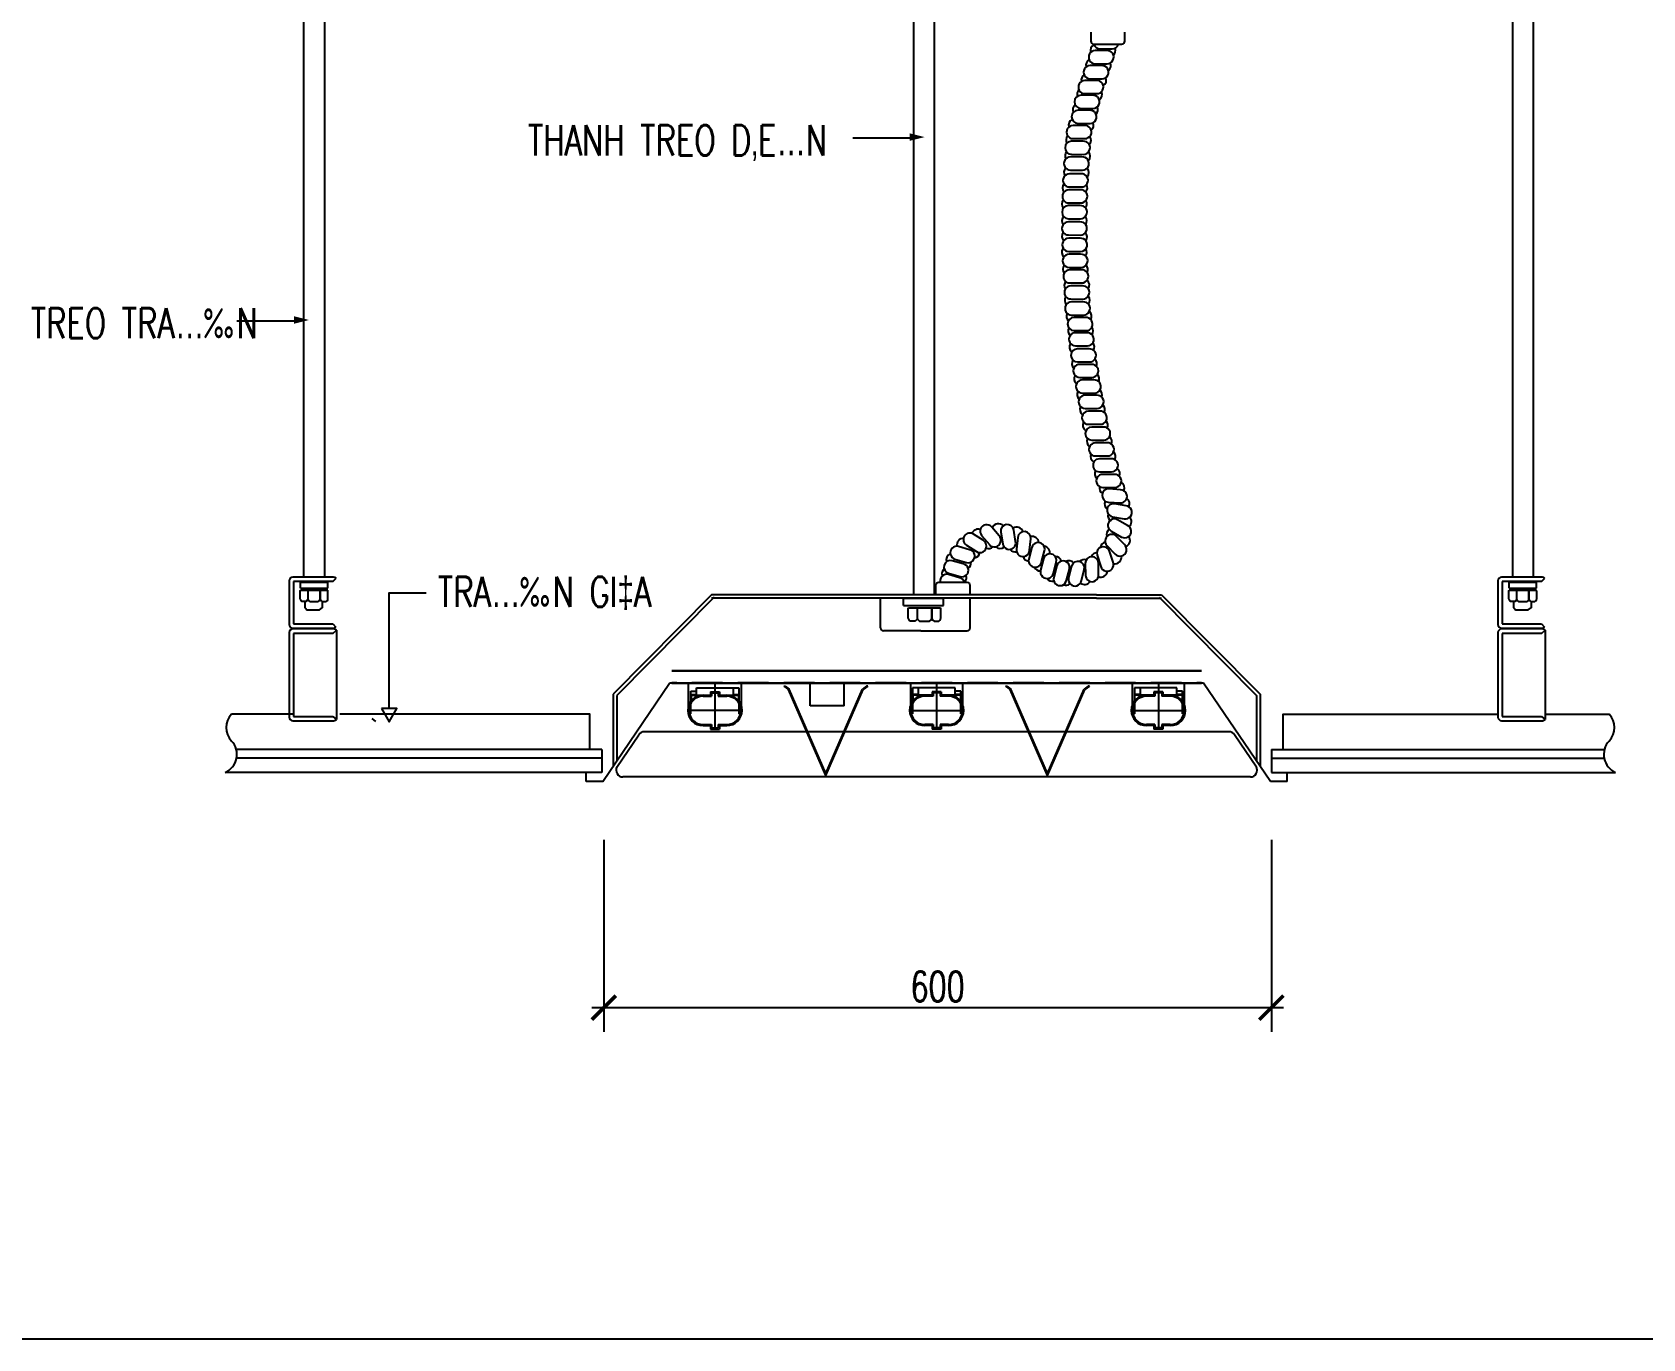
# Model space of a CAD drawing. Extents: x -5343388 to 7033982, y -486386 to 188356.
# Drawn here: x 414256 to 427633, y 39017 to 49871 of the extents above; entities that cross this region are included whole.
import ezdxf

# ---------------------------------------------------------------- set-up
doc = ezdxf.new("R2010")
doc.units = 0
doc.header["$MEASUREMENT"] = 0
doc.linetypes.add('CENTER2', pattern=[1.125, 0.75, -0.125, 0.125, -0.125])
doc.linetypes.add('HIDDEN', pattern=[0.375, 0.25, -0.125])
for name, color, linetype in [('2', 2, 'Continuous'), ('2Lightning', 6, 'Continuous'), ('3', 3, 'CENTER2'), ('BAN', 7, 'Continuous'), ('BODY', 2, 'Continuous'), ('CEN', 7, 'Continuous'), ('LN2', 3, 'Continuous'), ('LN3', 7, 'Continuous'), ('LN4', 1, 'Continuous'), ('LOU', 4, 'Continuous'), ('MAGU', 6, 'Continuous'), ('SO', 4, 'Continuous'), ('SOK', 1, 'Continuous'), ('text', 2, 'Continuous')]:
    doc.layers.add(name, color=color, linetype=linetype)
doc.styles.add('RMS', font='romans.shx', dxfattribs={"width": 0.7, "bigfont": 'vns.shx'})
doc.styles.add('ROMANS1', font='ROMANS1.shx')
doc.dimstyles.new('1-10', dxfattribs={"dimtxt": 500, "dimasz": 200, "dimexe": 200, "dimexo": 0, "dimgap": 150, "dimtad": 1, "dimdec": 0, "dimzin": 12, "dimdsep": 46, "dimtxsty": 'RMS', "dimblk1": 'ARCHTICK', "dimblk2": 'ARCHTICK', "dimsah": 1, "dimcen": 0.09, "dimdle": 100, "dimclrd": 1, "dimclre": 1, "dimclrt": 7, "dimadec": 0, "dimazin": 0, "dimtfac": 1, "dimtdec": 0, "dimtix": 1, "dimtmove": 2, "dimatfit": 3, "dimldrblk": 'ARCHTICK', "dimfxl": 1, "dimtvp": 0.249377, "dimtolj": 1, "dimtzin": 12, "dimarcsym": 0})

# ---------------------------------------------------------------- blocks, each defined once
blk = doc.blocks.new('3')
at = {"layer": 'BAN', "color": 1}
for p, q in [((1785, 0), (-1785, 0)), ((-623, -83), (-852, -83)), ((-852, -236), (-852, -83)), ((-623, -236), (-623, -83)), ((-623, -236), (-852, -236))]:
    blk.add_line(p, q, dxfattribs=at)
for centre, start, end in [((-1970, -457), 90, 145.8564), ((1970, -457), 34.1436, 90)]:
    blk.add_arc(centre, 45.8, start, end, dxfattribs=at)
at = {"layer": 'BODY', "color": 1}
for p, q in [((-1672, -84), (-1318, -84)), ((-1672, -290), (-1672, -84)), ((-1495, -84), (-1495, -393)), ((-1318, -84), (-1318, -290)), ((177, -84), (-177, -84)), ((-177, -84), (-177, -290)), ((0, -84), (0, -393)), ((177, -290), (177, -84)), ((1672, -84), (1318, -84)), ((1318, -84), (1318, -290)), ((1495, -84), (1495, -393)), ((1672, -290), (1672, -84)), ((-1657, -137), (-1619, -137)), ((-1657, -290), (-1657, -137)), ((-1657, -160), (-1619, -160)), ((-1619, -160), (-1619, -114)), ((-1619, -114), (-1333, -114)), ((-1371, -114), (-1371, -160)), ((-1371, -160), (-1333, -160)), ((-1333, -114), (-1333, -290)), ((124, -114), (-162, -114)), ((-162, -114), (-162, -290)), ((-124, -160), (-162, -160)), ((-124, -114), (-124, -160)), ((124, -160), (124, -114)), ((162, -137), (124, -137)), ((162, -160), (124, -160)), ((162, -290), (162, -137)), ((1619, -114), (1333, -114)), ((1333, -114), (1333, -290)), ((1371, -160), (1333, -160)), ((1371, -114), (1371, -160)), ((1619, -160), (1619, -114)), ((1657, -137), (1619, -137)), ((1657, -160), (1619, -160)), ((1657, -290), (1657, -137)), ((-1657, -290), (-1672, -290)), ((-1318, -290), (-1333, -290)), ((-177, -290), (-162, -290)), ((162, -290), (177, -290)), ((1318, -290), (1333, -290)), ((1657, -290), (1672, -290))]:
    blk.add_line(p, q, dxfattribs=at)
at = {"layer": 'LOU', "color": 1}
for p, q in [((-1030, -104), (-999, -127)), ((-1030, -104), (-1021, -104)), ((-1021, -104), (-995, -124)), ((-474, -104), (-500, -124)), ((-465, -104), (-496, -127)), ((-465, -104), (-474, -104)), ((465, -104), (496, -127)), ((465, -104), (474, -104)), ((474, -104), (500, -124)), ((1021, -104), (995, -124)), ((1030, -104), (999, -127)), ((1030, -104), (1021, -104)), ((-747, -707), (-999, -127)), ((-747, -693), (-995, -124)), ((-747, -693), (-500, -124)), ((-747, -707), (-496, -127)), ((747, -707), (496, -127)), ((747, -693), (500, -124)), ((747, -693), (995, -124)), ((747, -707), (999, -127)), ((1970, -411), (-1970, -411)), ((2115, -716), (-2115, -716))]:
    blk.add_line(p, q, dxfattribs=at)
for centre, start, end in [((-2115, -670), 152.1027, 270), ((2115, -670), 270, 27.8973)]:
    blk.add_arc(centre, 45.8, start, end, dxfattribs=at)
at = {"layer": 'MAGU', "color": 1}
for p, q in [((-2250, -747), (-1800, -84)), ((1800, -84), (-1800, -84)), ((2250, -747), (1800, -84)), ((-2156, -649), (-2008, -431)), ((2156, -649), (2008, -431)), ((-2364, -747), (-2364, -686)), ((-2250, -747), (-2364, -747)), ((2364, -747), (2250, -747)), ((2364, -747), (2364, -686))]:
    blk.add_line(p, q, dxfattribs=at)
at = {"layer": 'SO', "color": 1}
for p, q in [((-1785, 0), (1785, 0)), ((-1785, -84), (1785, -84))]:
    blk.add_line(p, q, dxfattribs=at)
at = {"layer": 'SO', "color": 1, "linetype": 'HIDDEN'}
blk.add_line((-1785, -78), (1785, -78), dxfattribs=at)
at = {"layer": 'SOK', "color": 1}
for p, q in [((-1655, -164), (-1655, -202)), ((-1655, -164), (-1525, -164)), ((-1575, -172), (-1518, -172)), ((-1525, -141), (-1464, -141)), ((-1525, -141), (-1525, -164)), ((-1518, -149), (-1472, -149)), ((-1518, -149), (-1518, -172)), ((-1472, -149), (-1472, -172)), ((-1472, -172), (-1415, -172)), ((-1464, -141), (-1464, -164)), ((-1464, -164), (-1335, -164)), ((-1335, -164), (-1335, -202)), ((-160, -164), (-160, -202)), ((-31, -164), (-160, -164)), ((-23, -172), (-80, -172)), ((-31, -141), (-31, -164)), ((31, -141), (-31, -141)), ((-23, -149), (-23, -172)), ((23, -149), (-23, -149)), ((23, -149), (23, -172)), ((80, -172), (23, -172)), ((31, -141), (31, -164)), ((160, -164), (31, -164)), ((160, -164), (160, -202)), ((1335, -164), (1335, -202)), ((1464, -164), (1335, -164)), ((1472, -172), (1415, -172)), ((1464, -141), (1464, -164)), ((1525, -141), (1464, -141)), ((1472, -149), (1472, -172)), ((1518, -149), (1472, -149)), ((1518, -149), (1518, -172)), ((1575, -172), (1518, -172)), ((1525, -141), (1525, -164)), ((1655, -164), (1525, -164)), ((1655, -164), (1655, -202)), ((-1312, -267), (-1678, -267)), ((-183, -267), (183, -267)), ((1312, -267), (1678, -267)), ((-1575, -362), (-1518, -362)), ((-1575, -370), (-1525, -370)), ((-1525, -370), (-1525, -393)), ((-1525, -393), (-1464, -393)), ((-1518, -362), (-1518, -385)), ((-1518, -385), (-1472, -385)), ((-1472, -362), (-1415, -362)), ((-1472, -362), (-1472, -385)), ((-1464, -370), (-1415, -370)), ((-1464, -370), (-1464, -393)), ((-23, -362), (-80, -362)), ((-31, -370), (-80, -370)), ((-31, -370), (-31, -393)), ((31, -393), (-31, -393)), ((-23, -362), (-23, -385)), ((23, -385), (-23, -385)), ((23, -362), (23, -385)), ((80, -362), (23, -362)), ((31, -370), (31, -393)), ((80, -370), (31, -370)), ((1472, -362), (1415, -362)), ((1464, -370), (1415, -370)), ((1464, -370), (1464, -393)), ((1525, -393), (1464, -393)), ((1472, -362), (1472, -385)), ((1518, -385), (1472, -385)), ((1575, -362), (1518, -362)), ((1518, -362), (1518, -385)), ((1575, -370), (1525, -370)), ((1525, -370), (1525, -393))]:
    blk.add_line(p, q, dxfattribs=at)
for centre, radius, start, end in [((-1575, -267), 103, 90, 270), ((-1575, -267), 95.3, 90, 270), ((-1415, -267), 103, 270, 90), ((-1415, -267), 95.3, 270, 90), ((-80, -267), 103, 90, 270), ((-80, -267), 95.3, 90, 270), ((80, -267), 103, 270, 90), ((80, -267), 95.3, 270, 90), ((1415, -267), 103, 90, 270), ((1415, -267), 95.3, 90, 270), ((1575, -267), 103, 270, 90), ((1575, -267), 95.3, 270, 90)]:
    blk.add_arc(centre, radius, start, end, dxfattribs=at)
blk = doc.blocks.new('_ArchTick')
at = {"color": 0, "linetype": 'ByBlock', "const_width": 0.15}
blk.add_lwpolyline([(-0.5, -0.5), (0.5, 0.5)], dxfattribs=at)
blk = doc.blocks.new('*D152')
at = {"layer": '3', "color": 1, "linetype": 'ByBlock', "lineweight": -2, "transparency": 16777216}
for p, q in [((419004, 43161), (419004, 41568)), ((424548, 43161), (424548, 41568)), ((418904, 41768), (424648, 41768))]:
    blk.add_line(p, q, dxfattribs=at)
at = {"layer": 'DEFPOINTS', "color": 0, "linetype": 'ByBlock', "transparency": 16777216}
for p in [(419004, 43161), (424548, 43161), (424548, 41768)]:
    blk.add_point(p, dxfattribs=at)
at = {"layer": '3', "color": 1, "linetype": 'ByBlock', "lineweight": -2, "transparency": 16777216, "xscale": 200, "yscale": 200, "zscale": 200, "rotation": 180}
blk.add_blockref('_ArchTick', (419004, 41768), dxfattribs=at)
at = {"layer": '3', "color": 1, "linetype": 'ByBlock', "lineweight": -2, "transparency": 16777216, "xscale": 200, "yscale": 200, "zscale": 200}
blk.add_blockref('_ArchTick', (424548, 41768), dxfattribs=at)
at = {"layer": '3', "color": 7, "linetype": 'ByBlock', "transparency": 16777216, "insert": (421776, 41943), "char_height": 250, "attachment_point": 5, "style": 'RMS'}
blk.add_mtext('\\A1;600', dxfattribs=at)
blk = doc.blocks.new('TK')
at = {"layer": 'CEN'}
blk.add_lwpolyline([(0, 0, 0.5, 0, 0), (-1, 0, 0, 0, 0)], format="xyseb", dxfattribs=at)

msp = doc.modelspace()

# ---------------------------------------------------------------- linework, layer by layer
at = {"layer": '2', "color": 3}
msp.add_line((393952.50815, 39017.20039, 465.49164), (435643.16004, 39017.20039, 465.49164), dxfattribs=at)
at = {"layer": '2Lightning', "color": 8, "elevation": 465.49164}
for points in [[(421070.69524, 48994.43862), (421550.51391, 48994.43862)], [(415956.36063, 47474.93862), (416436.1793, 47474.93862)], [(417221.5399, 44252.93692), (417221.5399, 45213.10702), (417528.88945, 45213.10702)]]:
    msp.add_lwpolyline(points, dxfattribs=at)
msp.add_lwpolyline([(417157.86307, 44252.93692), (417221.5399, 44142.64541), (417285.21673, 44252.93692)], close=True, dxfattribs=at)
at = {"layer": 'LN2', "color": 2}
for p, q in [((419899.16468, 45198.62643, 465.49164), (419082.11486, 44372.31913, 465.49164)), ((423095.8335, 45198.62643, 465.49164), (419899.16468, 45198.62643, 465.49164)), ((423095.8335, 45198.62643, 465.49164), (423636.70989, 45198.62643, 465.49164)), ((423636.70989, 45198.62643, 465.49164), (424453.75971, 44372.31913, 465.49164)), ((419082.11486, 44372.31913, 465.49164), (419082.11486, 43772.97013, 465.49164)), ((424453.75971, 44372.31913, 465.49164), (424453.75971, 43772.97013, 465.49164))]:
    msp.add_line(p, q, dxfattribs=at)
at = {"layer": 'LN2', "color": 2, "elevation": 465.49164}
for points in [[(416779.98954, 45335.62315, 0.1964995359), (416758.95326, 45344.22242), (416420.62583, 45344.22242, 0.4142135624), (416390.59583, 45314.19242), (416390.59583, 44951.15969, 0.4142135624), (416420.62583, 44921.12969), (416758.95326, 44921.12969, 0.1678573506), (416777.48893, 44927.5328)], [(426819.8156, 45335.62315, 0.1964995359), (426798.77933, 45344.22242), (426460.4519, 45344.22242, 0.4142135624), (426430.4219, 45314.19242), (426430.4219, 44951.15969, 0.4142135624), (426460.4519, 44921.12969), (426798.77933, 44921.12969, 0.1678573506), (426817.315, 44927.5328)], [(416781.84485, 44903.05082, 0.2201687532), (416758.95326, 44913.64436), (416420.62583, 44913.64436, 0.4142135624), (416390.59583, 44883.61436), (416390.59583, 44181.76611, 0.4142135624), (416420.62583, 44151.73611), (416758.95326, 44151.73611, 0.2208850424), (416781.89788, 44162.39227)], [(426821.67092, 44903.05082, 0.2201687532), (426798.77933, 44913.64436), (426460.4519, 44913.64436, 0.4142135624), (426430.4219, 44883.61436), (426430.4219, 44181.76611, 0.4142135624), (426460.4519, 44151.73611), (426798.77933, 44151.73611, 0.2208850424), (426821.72394, 44162.39227)]]:
    msp.add_lwpolyline(points, format="xyb", dxfattribs=at)
at = {"layer": 'LN2', "color": 2}
for centre, start, end in [((416031.22622, 44095.21256, 465.49164), 136.706957966, 223.293042034), ((427234.44119, 44095.21256, 465.49164), 316.706957966, 43.293042034), ((415793.28199, 43871.03981, 465.49164), 293.296289722, 43.293042034), ((427472.38542, 43871.03981, 465.49164), 136.706957966, 246.703710278)]:
    msp.add_arc(centre, 163.45556, start, end, dxfattribs=at)
at = {"layer": 'LN4', "color": 2}
for p, q in [((421574.66481, 50570.97638, 465.49164), (421574.66481, 48410.40026, 465.49164)), ((416510.18101, 50563.16473, 465.49164), (416510.18101, 48619.13139, 465.49164)), ((416683.15381, 50522.37772, 465.49164), (416683.15381, 48619.13139, 465.49164)), ((421747.63761, 50530.18937, 465.49164), (421747.63761, 48401.82877, 465.49164)), ((426550.00708, 50563.16473, 465.49164), (426550.00708, 47997.10964, 465.49164)), ((426722.97988, 50522.37772, 465.49164), (426722.97988, 47997.10964, 465.49164)), ((416510.18101, 48708.96687, 465.49164), (416510.18101, 45344.22242, 465.49164)), ((416683.15381, 48708.96687, 465.49164), (416683.15381, 45344.22242, 465.49164)), ((421574.66481, 48471.87664, 465.49164), (421574.66481, 45206.43808, 465.49164)), ((421747.63761, 48480.44813, 465.49164), (421747.63761, 45206.43808, 465.49164)), ((426550.00708, 48217.53026, 465.49164), (426550.00708, 45344.22242, 465.49164)), ((426722.97988, 48217.53026, 465.49164), (426722.97988, 45344.22242, 465.49164)), ((416426.63183, 45308.18642, 465.49164), (416426.63183, 44957.16569, 465.49164)), ((416752.94726, 45308.18642, 465.49164), (416426.63183, 45308.18642, 465.49164)), ((426466.4579, 45308.18642, 465.49164), (426466.4579, 44957.16569, 465.49164)), ((426792.77333, 45308.18642, 465.49164), (426466.4579, 45308.18642, 465.49164)), ((419920.51838, 45177.51197, 465.49164), (419112.14486, 44359.97928, 465.49164)), ((423095.8335, 45168.59643, 465.49164), (419899.16468, 45168.59643, 465.49164)), ((421301.41564, 44922.93971, 465.49164), (421301.41564, 45173.52408, 465.49164)), ((422046.48176, 44922.93971, 465.49164), (422046.48176, 45173.52408, 465.49164)), ((423095.8335, 45168.59643, 465.49164), (423636.70989, 45168.59643, 465.49164)), ((423615.3562, 45177.51197, 465.49164), (424423.72971, 44359.97928, 465.49164)), ((416426.63183, 44957.16569, 465.49164), (416752.94726, 44957.16569, 465.49164)), ((426466.4579, 44957.16569, 465.49164), (426792.77333, 44957.16569, 465.49164)), ((416426.63183, 44877.60836, 465.49164), (416426.63183, 44187.77211, 465.49164)), ((416752.94726, 44877.60836, 465.49164), (416426.63183, 44877.60836, 465.49164)), ((421635.59228, 44898.91571, 465.49164), (421325.43964, 44898.91571, 465.49164)), ((421635.59228, 44898.91571, 465.49164), (422022.45776, 44898.91571, 465.49164)), ((426466.4579, 44877.60836, 465.49164), (426466.4579, 44187.77211, 465.49164)), ((426792.77333, 44877.60836, 465.49164), (426466.4579, 44877.60836, 465.49164)), ((419112.14486, 44359.97928, 465.49164), (419112.14486, 43817.25165, 465.49164)), ((424423.72971, 44359.97928, 465.49164), (424423.72971, 43817.25165, 465.49164)), ((416426.63183, 44187.77211, 465.49164), (416752.94726, 44187.77211, 465.49164)), ((426466.4579, 44187.77211, 465.49164), (426792.77333, 44187.77211, 465.49164)), ((418986.64732, 43913.10246, 465.49164), (415949.29948, 43913.10246, 465.49164)), ((418986.64732, 43913.10246, 465.49164), (418986.64732, 43720.91046, 465.49164)), ((424547.96398, 43913.10246, 465.49164), (424547.96398, 43720.91046, 465.49164)), ((424547.96398, 43913.10246, 465.49164), (427314.43463, 43913.10246, 465.49164)), ((418986.64732, 43841.03046, 465.49164), (415954.01152, 43841.03046, 465.49164)), ((424547.96398, 43841.03046, 465.49164), (427311.70823, 43841.03046, 465.49164)), ((418986.64732, 43720.91046, 465.49164), (415857.92638, 43720.91046, 465.49164)), ((424547.96398, 43720.91046, 465.49164), (427407.74103, 43720.91046, 465.49164))]:
    msp.add_line(p, q, dxfattribs=at)
at = {"layer": 'LN4', "color": 2, "linetype": 'Continuous'}
for p, q in [((416483.17176, 45252.4964, 465.49164), (416483.17176, 45303.5474, 465.49164)), ((416483.17176, 45303.5474, 465.49164), (416709.9831, 45303.5474, 465.49164)), ((416483.17176, 45252.4964, 465.49164), (416709.9831, 45252.4964, 465.49164)), ((416483.17176, 45237.1811, 465.49164), (416709.9831, 45237.1811, 465.49164)), ((416709.9831, 45252.4964, 465.49164), (416709.9831, 45303.5474, 465.49164)), ((426522.99783, 45252.4964, 465.49164), (426522.99783, 45303.5474, 465.49164)), ((426522.99783, 45303.5474, 465.49164), (426749.80917, 45303.5474, 465.49164)), ((426522.99783, 45252.4964, 465.49164), (426749.80917, 45252.4964, 465.49164)), ((426522.99783, 45237.1811, 465.49164), (426749.80917, 45237.1811, 465.49164)), ((426749.80917, 45252.4964, 465.49164), (426749.80917, 45303.5474, 465.49164)), ((421493.39195, 45108.53643, 465.49164), (421493.39195, 45168.59643, 465.49164)), ((421493.39195, 45168.59643, 465.49164), (421825.52221, 45168.59643, 465.49164)), ((421493.39195, 45108.53643, 465.49164), (421825.52221, 45108.53643, 465.49164)), ((421533.97974, 45090.51843, 465.49164), (421800.8166, 45090.51843, 465.49164)), ((421825.52221, 45108.53643, 465.49164), (421825.52221, 45168.59643, 465.49164))]:
    msp.add_line(p, q, dxfattribs=at)
at = {"layer": 'LN4', "color": 2, "elevation": 465.49164}
for points in [[(423075.5629, 49767.03342, 0.3649924042), (423047.1306, 49702.95936)], [(423048.91751, 49871.06919), (423048.91751, 49796.69196, 0.4142135624), (423072.94151, 49772.66796), (423307.24334, 49772.66796, 0.4142135624), (423331.26734, 49796.69196), (423331.26734, 49871.06919)], [(423073.71026, 49772.66796, 0.338879346), (423126.20826, 49732.41004), (423225.50861, 49732.33767, 0.3393691754), (423278.16411, 49772.66796)], [(423034.55456, 49644.4191, 0.34260844), (423009.37839, 49582.61756)], [(423180.52199, 49718.48762), (423085.30248, 49718.55702, 1), (423085.22317, 49609.73609), (423184.52352, 49609.66371, 1.0382033688), (423180.52199, 49718.48762)], [(423236.90619, 49679.28498, 0.2995860129), (423249.46968, 49737.86955)], [(422991.99237, 49518.30843, 0.3048521624), (422970.39774, 49461.57228)], [(423137.47696, 49593.57575), (423042.25744, 49593.64515, 1), (423042.17813, 49484.82422), (423141.47848, 49484.75184, 1.0382033688), (423137.47696, 49593.57575)], [(423193.9969, 49553.8955, 0.3346421065), (423211.87311, 49617.00196)], [(422950.73899, 49391.58688, 0.2754277042), (422935.93567, 49337.87153)], [(423094.80831, 49469.97103), (422999.58879, 49470.04043, 1), (422999.50948, 49361.2195), (423098.80983, 49361.14712, 1.0382033688), (423094.80831, 49469.97103)], [(423119.00758, 49307.72475, 0.3693581104), (423136.59888, 49376.34263)], [(423151.93719, 49427.90334, 0.3644716436), (423173.01859, 49494.78033)], [(422918.31239, 49269.34475, 0.3381102229), (422902.30007, 49205.2778)], [(423062.41899, 49347.65305), (422967.19948, 49347.72245, 1), (422967.12016, 49238.90152), (423066.42051, 49238.82915, 1.0382033688), (423062.41899, 49347.65305)], [(423091.96575, 49190.27231, 0.3067304957), (423100.50571, 49250.77512)], [(422995.75844, 49096.48133), (422900.53893, 49096.55073, 1), (422900.45962, 48987.7298), (422999.75997, 48987.65743, 1.0382033688), (422995.75844, 49096.48133)], [(422892.63736, 49147.22096, 0.3530861939), (422866.06761, 49084.27055)], [(423037.87269, 49223.07674), (422942.65318, 49223.14614, 1), (422942.57386, 49114.32522), (423041.87421, 49114.25284, 1.0382033688), (423037.87269, 49223.07674)], [(423052.18681, 49057.12512, 0.3341447566), (423067.74186, 49120.76326)], [(422984.01567, 48965.59615), (422888.79616, 48965.66555, 1), (422888.71684, 48856.84462), (422988.01719, 48856.77225, 1.0382033688), (422984.01567, 48965.59615)], [(422856.18814, 49010.56458, 0.3191043262), (422848.61756, 48947.9888)], [(423035.96793, 48937.20853, 0.3532091406), (423040.14496, 49005.5235)], [(422974.47431, 48834.77348), (422879.2548, 48834.84288, 1), (422879.17549, 48726.02196), (422978.47584, 48725.94958, 1.0382033688), (422974.47431, 48834.77348)], [(422846.99819, 48876.37324, 0.2867574106), (422840.86683, 48819.03174)], [(423027.55442, 48804.1857, 0.388563613), (423030.97014, 48877.68413)], [(422966.6847, 48694.7395), (422871.46518, 48694.8089, 1), (422871.38587, 48585.98797), (422970.68622, 48585.91559, 1.0382033688), (422966.6847, 48694.7395)], [(422838.91159, 48743.8794, 0.3347870726), (422832.73175, 48678.65143)], [(423017.16164, 48668.90798, 0.3976534747), (423018.77823, 48743.72486)], [(422824.09569, 48613.55841, 0.3652351326), (422825.2892, 48543.43384)], [(422961.61008, 48562.07566), (422866.39057, 48562.14506, 1), (422866.31126, 48453.32413), (422965.61161, 48453.25175, 1.0382033688), (422961.61008, 48562.07566)], [(423006.7526, 48543.50908, 0.3173902887), (423013.01164, 48606.04051)], [(422820.79062, 48477.98968, 0.3581640389), (422820.05648, 48408.90488)], [(422958.78825, 48430.52541), (422863.56874, 48430.59481, 1), (422863.48943, 48321.77389), (422962.78978, 48321.70151, 1.0382033688), (422958.78825, 48430.52541)], [(423005.32901, 48410.28575, 0.3152253733), (423007.41489, 48472.74392)], [(422821.98862, 48341.04335, 0.3569230342), (422818.25591, 48272.24101)], [(422958.17822, 48295.5063), (422862.95871, 48295.5757, 1), (422862.87939, 48186.75477), (422962.17974, 48186.6824, 1.0382033688), (422958.17822, 48295.5063)], [(423006.23177, 48273.29022, 0.3391177859), (423003.11694, 48339.50397)], [(422820.56214, 48207.01274, 0.3566095022), (422821.48544, 48138.16228)], [(422959.90729, 48159.37506), (422864.68778, 48159.44446, 1), (422864.60846, 48050.62353), (422963.90881, 48050.55115, 1.0382033688), (422959.90729, 48159.37506)], [(423005.71416, 48140.03048, 0.3455842635), (423004.9083, 48207.30944)], [(422818.15841, 48076.76374, 0.3873607013), (422824.09035, 48003.69772)], [(422963.85723, 48026.7408), (422868.63772, 48026.8102, 1), (422868.55841, 47917.98927), (422967.85876, 47917.9169, 1.0382033688), (422963.85723, 48026.7408)], [(423005.11396, 48012.20137, 0.297606344), (423007.08777, 48071.75393)], [(422828.13552, 47936.02278, 0.3505166275), (422826.27727, 47868.10831)], [(422969.8629, 47897.44832), (422874.64339, 47897.51772, 1), (422874.56408, 47788.69679), (422973.86443, 47788.62441, 1.0382033688), (422969.8629, 47897.44832)], [(423017.4109, 47875.91375, 0.3114166987), (423009.55833, 47937.28567)], [(422839.03498, 47801.93245, 0.3158130546), (422837.65917, 47739.4471)], [(422978.31324, 47763.79144), (422883.09372, 47763.86084, 1), (422883.01441, 47655.03991), (422982.31476, 47654.96753, 1.0382033688), (422978.31324, 47763.79144)], [(423027.66469, 47739.71698, 0.3764067908), (423017.85016, 47810.89991)], [(422841.27005, 47674.59932, 0.3372961583), (422844.99178, 47608.79332)], [(422983.83183, 47630.5582), (422888.61231, 47630.6276, 1), (422888.533, 47521.80667), (422987.83335, 47521.7343, 1.0382033688), (422983.83183, 47630.5582)], [(423029.33568, 47611.57215, 0.3466895153), (423027.53652, 47679.00103)], [(422853.21909, 47534.85742, 0.3171538615), (422861.41747, 47472.67813)], [(423004.68041, 47501.404), (422909.46089, 47501.4734, 1), (422909.38158, 47392.65248), (423008.68193, 47392.5801, 1.0382033688), (423004.68041, 47501.404)], [(423048.79893, 47483.98109, 0.3513719921), (423036.15172, 47550.96255)], [(422866.29478, 47413.88752, 0.3202706771), (422876.18663, 47351.44652)], [(423015.98557, 47374.53523), (422920.76605, 47374.60463, 1), (422920.68674, 47265.7837), (423019.98709, 47265.71133, 1.0382033688), (423015.98557, 47374.53523)], [(423058.92136, 47358.35648, 0.3273749077), (423057.49869, 47422.78474)], [(422878.76801, 47285.55324, 0.3847601504), (422891.26759, 47213.69058)], [(423033.48799, 47240.55178), (422938.26848, 47240.62118, 1), (422938.18916, 47131.80025), (423037.48951, 47131.72787, 1.0382033688), (423033.48799, 47240.55178)], [(423071.15987, 47229.08457, 0.3140960502), (423066.15149, 47291.19234)], [(422900.44964, 47147.05418, 0.3615682787), (422906.73503, 47077.74435)], [(423052.50778, 47111.86466), (422957.28826, 47111.93406, 1), (422957.20895, 47003.11313), (423056.5093, 47003.04075, 1.0382033688), (423052.50778, 47111.86466)], [(423095.15406, 47095.97878, 0.304399242), (423082.4297, 47155.34772)], [(422918.29267, 47019.5376, 0.3696404917), (422928.36491, 46949.47943)], [(423073.78441, 46982.73872), (422978.5649, 46982.80812, 1), (422978.48559, 46873.9872), (423077.78594, 46873.91482, 1.0382033688), (423073.78441, 46982.73872)], [(423113.78996, 46969.33347, 0.3007404068), (423102.59067, 47028.39015)], [(422941.22798, 46888.78183, 0.3576875413), (422950.86207, 46820.43988)], [(423096.94399, 46855.35036), (423001.72448, 46855.41976, 1), (423001.64517, 46746.59883), (423100.94552, 46746.52646, 1.0382033688), (423096.94399, 46855.35036)], [(423137.91341, 46841.07766, 0.3034886193), (423124.39551, 46900.11611)], [(422963.35905, 46762.3876, 0.36915704), (422979.61361, 46693.57312)], [(423123.29008, 46723.08949), (423028.07056, 46723.15889, 1), (423027.99125, 46614.33796), (423127.2916, 46614.26558, 1.0382033688), (423123.29008, 46723.08949)], [(423159.55347, 46712.69076, 0.3260685764), (423149.45777, 46776.12879)], [(422988.21138, 46631.6687, 0.3944571777), (423007.16771, 46559.83688)], [(423151.86328, 46591.45036), (423056.64377, 46591.51976, 1), (423056.56445, 46482.69883), (423155.8648, 46482.62646, 1.0382033688), (423151.86328, 46591.45036)], [(423184.96596, 46583.20319, 0.3034475692), (423175.34489, 46642.99351)], [(423020.99241, 46495.97164, 0.3660565812), (423037.61457, 46427.71109)], [(423182.70974, 46460.21472), (423087.49022, 46460.28412, 1), (423087.41091, 46351.46319), (423186.71126, 46351.39081, 1.0382033688), (423182.70974, 46460.21472)], [(423218.90665, 46449.86467, 0.3280751596), (423204.68259, 46512.83315)], [(423049.63178, 46366.75538, 0.3734711152), (423073.37028, 46299.48778)], [(423216.30298, 46327.60415), (423121.08346, 46327.67355, 1), (423121.00415, 46218.85262), (423220.3045, 46218.78025, 1.0382033688), (423216.30298, 46327.60415)], [(423247.32633, 46320.60429, 0.3377487016), (423237.45815, 46385.93751)], [(423088.55481, 46229.61718, 0.3350169258), (423098.38809, 46164.8029)], [(423243.61424, 46197.60792), (423148.39473, 46197.67732, 1), (423148.31542, 46088.85639), (423247.61577, 46088.78402, 1.0382033688), (423243.61424, 46197.60792)], [(423285.76784, 46182.21045, 0.3469080744), (423268.29757, 46247.39623)], [(423121.17225, 46096.13307, 0.3079595253), (423144.72357, 46039.62559)], [(423295.15344, 46069.9628), (423200.17077, 46076.67492, 1), (423192.49986, 45968.12467), (423291.55322, 45961.12488, 1.0382033688), (423295.15344, 46069.9628)], [(423323.22533, 46062.31919, 0.3878083915), (423301.03916, 46132.36157)], [(423168.07256, 45975.90553, 0.3636518702), (423183.91602, 45907.8228)], [(423340.94273, 45937.16037), (423247.15211, 45953.59451, 1), (423228.37047, 45846.40659), (423326.18068, 45829.26812, 1.0382033688), (423340.94273, 45937.16037)], [(423365.40616, 45928.53914, 0.3670622551), (423346.44901, 45996.44412)], [(422286.40427, 45687.94429), (422225.14032, 45760.83798, 1), (422141.8343, 45690.82293), (422205.72384, 45614.80523, 1.0382033688), (422286.40427, 45687.94429)], [(422321.32396, 45769.99642, 0.5569836203), (422230.02229, 45755.02927)], [(422423.70461, 45641.78783), (422408.35698, 45735.76235, 1), (422300.95888, 45718.22242), (422316.96427, 45620.22042, 1.0382033688), (422423.70461, 45641.78783)], [(422484.76641, 45721.30769, 0.5038574442), (422402.91742, 45752.12248)], [(423353.86674, 45774.34818), (423271.22445, 45821.64525, 1), (423217.17135, 45727.1981), (423303.35545, 45677.87402, 1.0382033688), (423353.86674, 45774.34818)], [(423192.43915, 45869.89401, 0.3381412372), (423218.08688, 45809.03517)], [(423366.85186, 45765.68009, 0.4161463572), (423372.42142, 45842.78911)], [(421991.16995, 45667.51532, 0.4834466663), (421937.94177, 45600.8794)], [(422153.83344, 45650.32391), (422073.61366, 45701.62254, 1), (422014.98741, 45609.94395), (422098.64517, 45556.44682, 1.0382033688), (422153.83344, 45650.32391)], [(422131.25736, 45741.07948, 0.4151811175), (422062.01313, 45707.22996)], [(422539.92585, 45567.48434), (422550.51747, 45662.11297, 1), (422442.37182, 45674.21752), (422431.32628, 45575.53337, 1.0382033688), (422539.92585, 45567.48434)], [(422640.00163, 45471.17757), (422664.14302, 45563.28595, 1), (422558.87762, 45590.87576), (422533.7016, 45494.81988, 1.0382033688), (422640.00163, 45471.17757)], [(422616.78817, 45631.23475, 0.4691647222), (422549.36494, 45680.81207)], [(423168.26239, 45634.28822, 0.3120958441), (423125.33001, 45589.70176)], [(423326.87429, 45614.47884), (423260.70626, 45682.95184, 1), (423182.45239, 45607.33218), (423251.45619, 45535.92462, 1.0382033688), (423326.87429, 45614.47884)], [(423200.78203, 45741.6259, 0.3162160738), (423181.61696, 45682.06774)], [(423339.39488, 45598.11074, 0.498087194), (423363.32286, 45681.7332)], [(421989.25439, 45454.50436), (421897.75255, 45480.85153, 1), (421867.64188, 45376.27932), (421963.06523, 45348.80298, 1.0382033688), (421989.25439, 45454.50436)], [(421881.33302, 45538.01306, 0.3816021715), (421850.47827, 45472.41107)], [(422041.62763, 45572.48367), (421950.12578, 45598.83084, 1), (421920.01511, 45494.25862), (422015.43846, 45466.78229, 1.0382033688), (422041.62763, 45572.48367)], [(422083.36473, 45505.88541, 0.3071157395), (422127.85186, 45547.86378)], [(422179.53818, 45584.67011, 0.2803846797), (422234.87016, 45596.84362)], [(422259.00359, 45596.61717, 0.369057717), (422329.71162, 45593.14745)], [(422377.90503, 45574.98903, 0.2933476224), (422433.08892, 45554.48872)], [(422485.58599, 45514.9857, 0.2973893865), (422532.02136, 45477.70533)], [(422737.71888, 45377.92639), (422761.86027, 45470.03477, 1), (422656.59488, 45497.62458), (422631.41886, 45401.5687, 1.0382033688), (422737.71888, 45377.92639)], [(422707.61529, 45532.3666, 0.4589966611), (422660.7332, 45600.26725)], [(422805.64393, 45477.16815, 0.3301167665), (422753.44266, 45515.53971)], [(423010.98993, 45488.79631, 0.2862113158), (422955.40376, 45473.79361)], [(423112.40441, 45365.23082), (423111.53083, 45460.44635, 1), (423002.71445, 45459.44798), (423003.62548, 45360.15178, 1.0382033688), (423112.40441, 45365.23082)], [(423098.65012, 45548.01578, 0.2897023104), (423051.4214, 45514.05813)], [(423233.41682, 45468.38099), (423204.67682, 45559.1597, 1), (423100.93104, 45526.3144), (423130.90275, 45431.64518, 1.0382033688), (423233.41682, 45468.38099)], [(423236.7114, 45456.31467, 0.5400304522), (423301.49871, 45520.39398)], [(421957.49003, 45339.80119), (421865.98819, 45366.14836, 0.5636641553), (421797.62803, 45302.94915)], [(421830.74927, 45412.38175, 0.2713156565), (421812.77857, 45360.39949)], [(422001.12756, 45306.16602, 0.2712969473), (422013.61682, 45359.80623)], [(422030.37732, 45416.66347, 0.2801104655), (422051.89204, 45469.02353)], [(422580.60685, 45426.82831, 0.2918267578), (422630.20641, 45395.60021)], [(422846.52927, 45318.28479), (422870.67066, 45410.39317, 1), (422765.40527, 45437.98298), (422740.22925, 45341.9271, 1.0382033688), (422846.52927, 45318.28479)], [(422906.92347, 45462.95515, 0.3601503661), (422838.5227, 45474.59518)], [(422970.21698, 45315.22715), (422994.35837, 45407.33553, 1), (422889.09297, 45434.92534), (422863.91695, 45338.86946, 1.0382033688), (422970.21698, 45315.22715)], [(423111.25676, 45348.64027, 0.5021585771), (423186.14853, 45393.70395)], [(421761.32628, 45204.61794), (421761.47012, 45278.99503, -0.4142135624), (421785.54054, 45302.97252), (422019.84193, 45302.51939, -0.4142135624), (422043.81942, 45278.44897), (422043.67558, 45204.07188)], [(421998.431, 45302.5608, 0.2728371786), (421957.49003, 45339.80119)], [(422684.29472, 45333.26766, 0.3028851746), (422740.89097, 45311.98357)], [(422820.11023, 45280.88577, 0.2762041221), (422875.38246, 45289.44623)], [(422962.05492, 45294.9747, 0.4491240505), (423042.38201, 45308.48408)]]:
    msp.add_lwpolyline(points, format="xyb", dxfattribs=at)
at = {"layer": 'LN4', "color": 2, "linetype": 'Continuous', "elevation": 465.49164}
for points in [[(416545.52643, 45226.70746), (416545.52643, 45166.52754, -0.4142135624), (416520.00093, 45141.00204), (416506.44952, 45141.00204, -0.4142135624), (416480.92402, 45166.52754), (416480.92402, 45226.70746, -0.1060969416), (416483.17176, 45237.1811)], [(416543.27869, 45237.1811, -0.1060969416), (416545.52643, 45226.70746)], [(416547.77418, 45237.1811, 0.1060969416), (416545.52643, 45226.70746)], [(416545.52643, 45226.70746), (416545.52643, 45166.52754, 0.4142135624), (416571.05193, 45141.00204), (416622.10293, 45141.00204, 0.4142135624), (416647.62843, 45166.52754), (416647.62843, 45226.70746, 0.1060969416), (416645.38069, 45237.1811)], [(416647.62843, 45226.70746), (416647.62843, 45166.52754, 0.4142135624), (416673.15393, 45141.00204), (416686.70534, 45141.00204, 0.4142135624), (416712.23084, 45166.52754), (416712.23084, 45226.70746, 0.1060969416), (416709.9831, 45237.1811)], [(416649.87618, 45237.1811, 0.1060969416), (416647.62843, 45226.70746)], [(426585.3525, 45226.70746), (426585.3525, 45166.52754, -0.4142135624), (426559.827, 45141.00204), (426546.27559, 45141.00204, -0.4142135624), (426520.75009, 45166.52754), (426520.75009, 45226.70746, -0.1060969416), (426522.99783, 45237.1811)], [(426583.10475, 45237.1811, -0.1060969416), (426585.3525, 45226.70746)], [(426585.3525, 45226.70746), (426585.3525, 45166.52754, 0.4142135624), (426610.878, 45141.00204), (426661.929, 45141.00204, 0.4142135624), (426687.4545, 45166.52754), (426687.4545, 45226.70746, 0.1060969416), (426685.20675, 45237.1811)], [(426587.60025, 45237.1811, 0.1060969416), (426585.3525, 45226.70746)], [(426687.4545, 45226.70746), (426687.4545, 45166.52754, 0.4142135624), (426712.98, 45141.00204), (426726.53141, 45141.00204, 0.4142135624), (426752.05691, 45166.52754), (426752.05691, 45226.70746, 0.1060969416), (426749.80917, 45237.1811)], [(426689.70225, 45237.1811, 0.1060969416), (426687.4545, 45226.70746)], [(421607.33817, 45078.19649), (421607.33817, 45007.39659, -0.4142135624), (421577.30817, 44977.36659), (421561.36533, 44977.36659, -0.4142135624), (421531.33533, 45007.39659), (421531.33533, 45078.19649, -0.1060969416), (421533.97974, 45090.51843)], [(421604.69377, 45090.51843, -0.1060969416), (421607.33817, 45078.19649)], [(421609.98258, 45090.51843, 0.1060969416), (421607.33817, 45078.19649)], [(421607.33817, 45078.19649), (421607.33817, 45007.39659, 0.4142135624), (421637.36817, 44977.36659), (421697.42817, 44977.36659, 0.4142135624), (421727.45817, 45007.39659), (421727.45817, 45078.19649, 0.1060969416), (421724.81377, 45090.51843)], [(421727.45817, 45078.19649), (421727.45817, 45007.39659, 0.4142135624), (421757.48817, 44977.36659), (421773.43101, 44977.36659, 0.4142135624), (421803.46101, 45007.39659), (421803.46101, 45078.19649, 0.1060969416), (421800.8166, 45090.51843)], [(421730.10258, 45090.51843, 0.1060969416), (421727.45817, 45078.19649)]]:
    msp.add_lwpolyline(points, format="xyb", dxfattribs=at)
at = {"layer": 'LN4', "color": 2, "elevation": 465.49164}
for points in [[(416752.94726, 45308.18642), (416779.98954, 45335.62315)], [(426792.77333, 45308.18642), (426819.8156, 45335.62315)], [(416752.94726, 44957.16569), (416777.48893, 44927.5328)], [(426792.77333, 44957.16569), (426817.315, 44927.5328)], [(416752.94726, 44877.60836), (416781.84485, 44903.05082)], [(416781.84485, 44903.05082), (416781.89788, 44162.39227)], [(426792.77333, 44877.60836), (426821.67092, 44903.05082)], [(426821.67092, 44903.05082), (426821.72394, 44162.39227)], [(416418.18793, 44207.29893), (415912.25411, 44207.29893)], [(416752.94726, 44187.77211), (416781.89788, 44162.39227)], [(418888.60227, 43913.10246), (418888.60227, 44207.29893), (416809.48676, 44207.29893)], [(417077.77333, 44169.27211), (417106.72394, 44143.89227)], [(424646.00903, 43913.10246), (424646.00903, 44207.29893), (426430.4219, 44207.29893)], [(426792.77333, 44187.77211), (426821.72394, 44162.39227)], [(426821.72073, 44207.29893), (427353.4133, 44207.29893)]]:
    msp.add_lwpolyline(points, dxfattribs=at)
at = {"layer": 'LN4', "color": 2, "linetype": 'Continuous', "elevation": 465.49164}
for points in [[(416520.24064, 45141.00316), (416520.24064, 45094.09372), (416536.41371, 45072.16913), (416641.42227, 45072.16913), (416667.9629, 45092.93979), (416667.9629, 45140.25075)], [(426560.06671, 45141.00316), (426560.06671, 45094.09372), (426576.23978, 45072.16913), (426681.24834, 45072.16913), (426707.78897, 45092.93979), (426707.78897, 45140.25075)]]:
    msp.add_lwpolyline(points, dxfattribs=at)
at = {"layer": 'LN4', "color": 2}
for centre, start, end in [((421325.43964, 44922.93971, 465.49164), 180, 270), ((422022.45776, 44922.93971, 465.49164), 270, 0)]:
    msp.add_arc(centre, 24.024, start, end, dxfattribs=at)

# ---------------------------------------------------------------- block references
at = {"layer": '3', "color": 4, "linetype": 'ByBlock', "xscale": 1.231999999843538, "yscale": 1.231999999843538, "zscale": 1.231999999843538}
msp.add_blockref('3', (421767.93729, 44566.6385, 465.49164), dxfattribs=at)
at = {"layer": 'LN3', "color": 2, "xscale": -123.4356534746476, "yscale": 123.4356534747058, "zscale": 123.4356534747618}
for p in [(421545.07372, 48999.87874, 465.49164), (416430.73911, 47480.37874, 465.49164)]:
    msp.add_blockref('TK', p, dxfattribs=at)

# ---------------------------------------------------------------- texts
at = {"layer": 'text', "color": 3, "style": 'ROMANS1', "width": 0.75}
for s, p in [('THANH TREO D‚E…N', (418373.08925, 48848.38622, 465.49164)), ('THANH TREO TRA…‰N', (413311.31787, 47328.82453, 465.49164)), ('TRA…‰N GI‡A', (417624.47664, 45097.48617, 465.49164))]:
    msp.add_text(s, height=250, rotation=0.000968379, dxfattribs=at).set_placement(p)

# ---------------------------------------------------------------- dimensions: what is measured, and where the dimension line sits
at = {"layer": '3', "color": 4, "linetype": 'ByBlock'}
dim = msp.add_linear_dim(base=(424547.96398, 41767.64766, 465.49164), p1=(419003.74684, 43161.07228, 465.49164), p2=(424547.96398, 43161.07228, 465.49164), text='600', dimstyle='1-10', override={"dimtxt": 250, "dimgap": 50}, dxfattribs=at)
dim.commit()
dim.dimension.update_dxf_attribs({"geometry": '*D152', "text_midpoint": (421775.85541, 41942.64766, 465.49164)})

doc.saveas('drawing.dxf')
